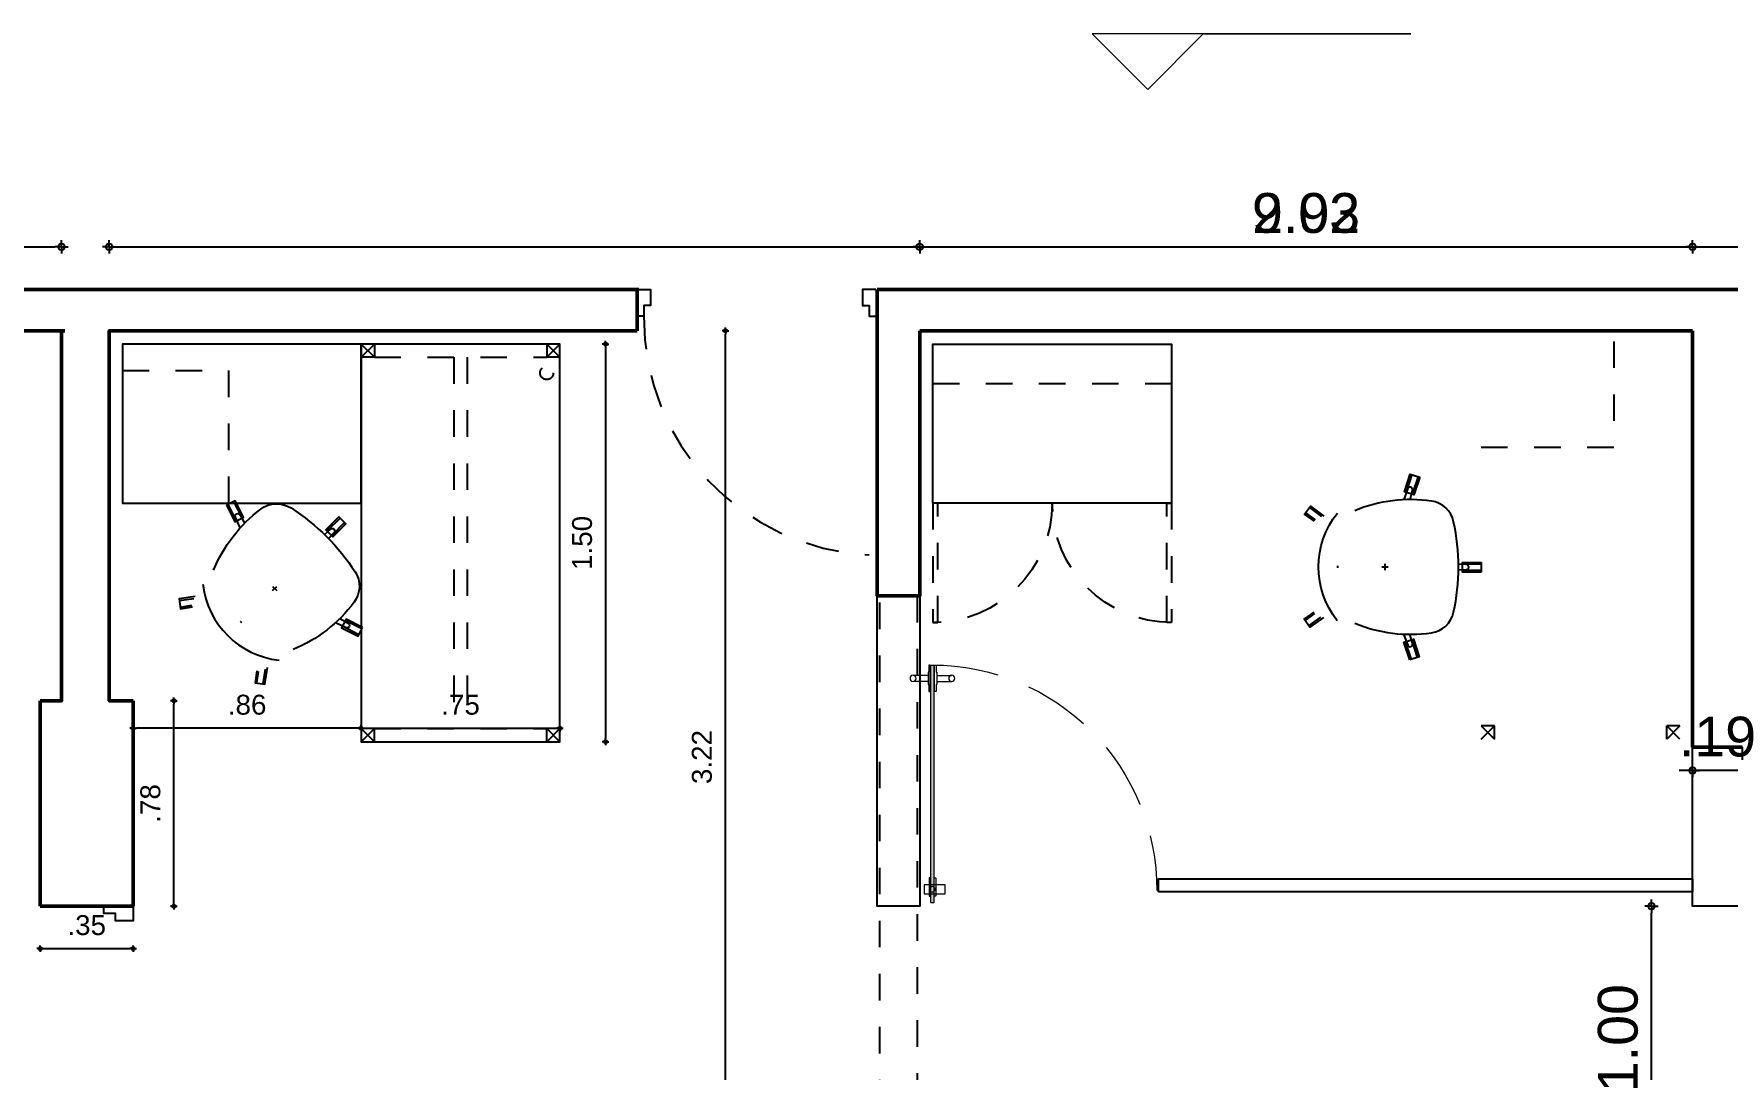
# Model space of a CAD drawing. Header units: millimetres. Extents: x -38 to 179, y -2 to 69.
# Drawn here: x 18.97 to 25.36, y 17.98 to 21.89 of the extents above; entities that cross this region are included whole.
import ezdxf

# ---------------------------------------------------------------- set-up
doc = ezdxf.new("R2010")
doc.units = ezdxf.units.MM
doc.linetypes.add('HIDDEN', pattern=[0.375, 0.25, -0.125])
doc.linetypes.add('HIDDEN2', pattern=[0.1875, 0.125, -0.0625])
doc.layers.get('0').update_dxf_attribs({"color": 255})
for name, color, linetype in [('0.05', 6, 'Continuous'), ('A_MOBILIARIO', 6, 'Continuous'), ('X_COTAS100', 6, 'Continuous'), ('X_COTAS50', 6, 'Continuous')]:
    doc.layers.add(name, color=color, linetype=linetype)
for name, color, linetype, lineweight in [('03 AMARILLO', 2, 'Continuous', 20), ('06 ROJO', 1, 'Continuous', 50), ('A_MUEBLES FIJOS', 6, 'Continuous', 5)]:
    doc.layers.add(name, color=color, linetype=linetype, lineweight=lineweight)
doc.styles.add('UNAL PLANEACION', font='arial.ttf')
doc.dimstyles.new('COTAS 100', dxfattribs={"dimscale": 100, "dimtxt": 0.0015, "dimasz": 0.00025, "dimexe": 0, "dimexo": 0.00025, "dimgap": 0.0005, "dimtad": 1, "dimzin": 4, "dimdsep": 46, "dimtxsty": 'UNAL PLANEACION', "dimblk": 'DIMBLK', "dimcen": 1, "dimse1": 1, "dimse2": 1, "dimclrd": 8, "dimclre": 8, "dimclrt": 256, "dimadec": 0, "dimazin": 1, "dimtfac": 1, "dimtix": 1, "dimtmove": 2, "dimatfit": 0, "dimldrblk": 'INDICE', "dimfxl": 1, "dimtolj": 1, "dimtzin": 0, "dimarcsym": 0})
doc.dimstyles.new('COTAS 50', dxfattribs={"dimscale": 50, "dimtxt": 0.0015, "dimasz": 0.00025, "dimexe": 0, "dimexo": 0.00025, "dimgap": 0.001, "dimtad": 1, "dimzin": 4, "dimdsep": 46, "dimtxsty": 'UNAL PLANEACION', "dimblk": 'DIMBLK', "dimcen": 1, "dimse1": 1, "dimse2": 1, "dimclrd": 8, "dimclre": 8, "dimclrt": 256, "dimadec": 0, "dimazin": 1, "dimtfac": 1, "dimtix": 1, "dimtmove": 2, "dimatfit": 0, "dimldrblk": 'INDICE', "dimfxl": 1, "dimtolj": 1, "dimtzin": 0, "dimarcsym": 0})

# ---------------------------------------------------------------- blocks, each defined once
blk = doc.blocks.new('DIMBLK')
for q in [(-1, 0), (0, 1), (1, 0), (0, -1)]:
    blk.add_line((0, 0), q)
blk.add_circle((0, 0), 0.5)
blk = doc.blocks.new('*D120')
at = {"layer": 'Defpoints', "color": 0, "transparency": 16777216}
for p in [(25.0673, 18.6025), (25.3274, 18.6025), (25.3274, 17.6075)]:
    blk.add_point(p, dxfattribs=at)
at = {"layer": 'X_COTAS100', "color": 8, "lineweight": -2, "transparency": 16777216}
blk.add_line((25.0673, 17.6325), (25.0673, 18.5775), dxfattribs=at)
at = {"layer": 'X_COTAS100', "color": 8, "lineweight": -2, "transparency": 16777216, "xscale": 0.025, "yscale": 0.025, "zscale": 0.025}
for p, rotation in [((25.0673, 18.6025), 90), ((25.0673, 17.6075), 270)]:
    blk.add_blockref('DIMBLK', p, dxfattribs=dict(at, rotation=rotation))
at = {"layer": 'X_COTAS100', "transparency": 16777216, "insert": (24.9407, 18.105), "char_height": 0.15, "attachment_point": 5, "rotation": 90, "style": 'UNAL PLANEACION'}
blk.add_mtext('\\A1;1.00', dxfattribs=at)
blk = doc.blocks.new('INDICE')
blk.add_line((-0.17, 0), (-1.17, 0))
blk.add_lwpolyline([(-0.52, 0.87), (-0.38, 0.93), (0, 0), (-0.38, -0.93), (-0.52, -0.87), (-0.17, 0)], close=True)
blk = doc.blocks.new('*D122')
at = {"layer": 'Defpoints', "color": 0, "transparency": 16777216}
for p in [(25.2219, 19.2025), (25.4094, 19.2025), (25.2219, 19.1145)]:
    blk.add_point(p, dxfattribs=at)
at = {"layer": 'X_COTAS100', "color": 8, "lineweight": -2, "transparency": 16777216}
for p, q in [((25.1969, 19.1145), (25.1719, 19.1145)), ((25.4094, 19.1145), (25.2219, 19.1145)), ((25.4344, 19.1145), (25.4594, 19.1145))]:
    blk.add_line(p, q, dxfattribs=at)
at = {"layer": 'X_COTAS100', "color": 8, "lineweight": -2, "transparency": 16777216, "xscale": 0.025, "yscale": 0.025, "zscale": 0.025}
blk.add_blockref('DIMBLK', (25.2219, 19.1145), dxfattribs=at)
at = {"layer": 'X_COTAS100', "color": 8, "lineweight": -2, "transparency": 16777216, "xscale": 0.025, "yscale": 0.025, "zscale": 0.025, "rotation": 180}
blk.add_blockref('DIMBLK', (25.4094, 19.1145), dxfattribs=at)
at = {"layer": 'X_COTAS100', "transparency": 16777216, "insert": (25.3157, 19.2411), "char_height": 0.15, "attachment_point": 5, "style": 'UNAL PLANEACION'}
blk.add_mtext('\\A1;.19', dxfattribs=at)
blk = doc.blocks.new('*D73')
at = {"layer": 'Defpoints', "color": 0, "transparency": 16777216}
for p in [(25.2219, 21.0891), (22.3069, 20.7725), (25.2219, 20.7725)]:
    blk.add_point(p, dxfattribs=at)
at = {"layer": 'X_COTAS100', "color": 8, "lineweight": -2, "transparency": 16777216}
blk.add_line((22.3319, 21.0891), (25.1969, 21.0891), dxfattribs=at)
at = {"layer": 'X_COTAS100', "color": 8, "lineweight": -2, "transparency": 16777216, "xscale": 0.025, "yscale": 0.025, "zscale": 0.025, "rotation": 180}
blk.add_blockref('DIMBLK', (22.3069, 21.0891), dxfattribs=at)
at = {"layer": 'X_COTAS100', "color": 8, "lineweight": -2, "transparency": 16777216, "xscale": 0.025, "yscale": 0.025, "zscale": 0.025}
blk.add_blockref('DIMBLK', (25.2219, 21.0891), dxfattribs=at)
at = {"layer": 'X_COTAS100', "transparency": 16777216, "insert": (23.7644, 21.2157), "char_height": 0.15, "attachment_point": 5, "style": 'UNAL PLANEACION'}
blk.add_mtext('\\A1;2.92', dxfattribs=at)
blk = doc.blocks.new('*D74')
at = {"layer": 'Defpoints', "color": 0, "transparency": 16777216}
for p in [(19.0704, 21.0891), (19.0704, 19.3775), (16.1584, 19.1036)]:
    blk.add_point(p, dxfattribs=at)
at = {"layer": 'X_COTAS100', "color": 8, "lineweight": -2, "transparency": 16777216}
blk.add_line((16.1834, 21.0891), (19.0454, 21.0891), dxfattribs=at)
at = {"layer": 'X_COTAS100', "color": 8, "lineweight": -2, "transparency": 16777216, "xscale": 0.025, "yscale": 0.025, "zscale": 0.025, "rotation": 180}
blk.add_blockref('DIMBLK', (16.1584, 21.0891), dxfattribs=at)
at = {"layer": 'X_COTAS100', "color": 8, "lineweight": -2, "transparency": 16777216, "xscale": 0.025, "yscale": 0.025, "zscale": 0.025}
blk.add_blockref('DIMBLK', (19.0704, 21.0891), dxfattribs=at)
at = {"layer": 'X_COTAS100', "transparency": 16777216, "insert": (17.6144, 21.2157), "char_height": 0.15, "attachment_point": 5, "style": 'UNAL PLANEACION'}
blk.add_mtext('\\A1;2.91', dxfattribs=at)
blk = doc.blocks.new('*D123')
at = {"layer": 'Defpoints', "color": 0, "transparency": 16777216}
for p in [(28.2774, 21.0891), (19.2504, 20.7725), (28.2774, 20.7725)]:
    blk.add_point(p, dxfattribs=at)
at = {"layer": 'X_COTAS100', "color": 8, "lineweight": -2, "transparency": 16777216}
blk.add_line((19.2754, 21.0891), (28.2524, 21.0891), dxfattribs=at)
at = {"layer": 'X_COTAS100', "color": 8, "lineweight": -2, "transparency": 16777216, "xscale": 0.025, "yscale": 0.025, "zscale": 0.025, "rotation": 180}
blk.add_blockref('DIMBLK', (19.2504, 21.0891), dxfattribs=at)
at = {"layer": 'X_COTAS100', "color": 8, "lineweight": -2, "transparency": 16777216, "xscale": 0.025, "yscale": 0.025, "zscale": 0.025}
blk.add_blockref('DIMBLK', (28.2774, 21.0891), dxfattribs=at)
at = {"layer": 'X_COTAS100', "transparency": 16777216, "insert": (23.7639, 21.2157), "char_height": 0.15, "attachment_point": 5, "style": 'UNAL PLANEACION'}
blk.add_mtext('\\A1;9.03', dxfattribs=at)
blk = doc.blocks.new('*D124')
at = {"layer": 'Defpoints', "color": 0, "transparency": 16777216}
for p in [(19.3404, 19.3775), (19.4941, 19.3775), (19.3404, 18.6025)]:
    blk.add_point(p, dxfattribs=at)
at = {"layer": 'X_COTAS50', "color": 8, "lineweight": -2, "transparency": 16777216}
blk.add_line((19.4941, 18.615), (19.4941, 19.365), dxfattribs=at)
at = {"layer": 'X_COTAS50', "color": 8, "lineweight": -2, "transparency": 16777216, "xscale": 0.0125, "yscale": 0.0125, "zscale": 0.0125}
for p, rotation in [((19.4941, 19.3775), 90), ((19.4941, 18.6025), 270)]:
    blk.add_blockref('DIMBLK', p, dxfattribs=dict(at, rotation=rotation))
at = {"layer": 'X_COTAS50', "transparency": 16777216, "insert": (19.4058, 18.99), "char_height": 0.075, "attachment_point": 5, "rotation": 90, "style": 'UNAL PLANEACION'}
blk.add_mtext('\\A1;.78', dxfattribs=at)
blk = doc.blocks.new('*D125')
at = {"layer": 'Defpoints', "color": 0, "transparency": 16777216}
for p in [(18.9904, 18.6025), (19.3404, 18.4424), (19.3404, 18.4424)]:
    blk.add_point(p, dxfattribs=at)
at = {"layer": 'X_COTAS50', "color": 8, "lineweight": -2, "transparency": 16777216}
blk.add_line((19.0029, 18.4424), (19.3279, 18.4424), dxfattribs=at)
at = {"layer": 'X_COTAS50', "color": 8, "lineweight": -2, "transparency": 16777216, "xscale": 0.0125, "yscale": 0.0125, "zscale": 0.0125, "rotation": 180}
blk.add_blockref('DIMBLK', (18.9904, 18.4424), dxfattribs=at)
at = {"layer": 'X_COTAS50', "color": 8, "lineweight": -2, "transparency": 16777216, "xscale": 0.0125, "yscale": 0.0125, "zscale": 0.0125}
blk.add_blockref('DIMBLK', (19.3404, 18.4424), dxfattribs=at)
at = {"layer": 'X_COTAS50', "transparency": 16777216, "insert": (19.1654, 18.5307), "char_height": 0.075, "attachment_point": 5, "style": 'UNAL PLANEACION'}
blk.add_mtext('\\A1;.35', dxfattribs=at)
blk = doc.blocks.new('MB-SO-PM')
at = {"layer": 'A_MOBILIARIO', "color": 252, "ltscale": 0.1}
for points in [[(-0.1721, 0.2665), (-0.199, 0.3035), (-0.229, 0.2816), (-0.1916, 0.2302)], [(-0.2238, 0.2854), (-0.1902, 0.2392)], [(-0.2042, 0.2997), (-0.1782, 0.2639)], [(0.1905, 0.2326), (0.2271, 0.283), (0.1971, 0.3049), (0.1699, 0.2674)], [(0.2023, 0.3011), (0.176, 0.2649)], [(0.2219, 0.2868), (0.1892, 0.2417)], [(-0.3481, -0.1016), (-0.2815, -0.0799)], [(-0.3406, -0.1247), (-0.274, -0.103)], [(0.3414, -0.1224), (0.2748, -0.1008)], [(0.3488, -0.0994), (0.2822, -0.0778)], [(-0.0109, -0.3625), (-0.011, -0.2925)], [(0.0133, -0.3625), (0.0133, -0.2925)]]:
    blk.add_lwpolyline(points, dxfattribs=at)
at = {"layer": 'A_MOBILIARIO'}
for points in [[(-0.0041, 0.1789, -0.001549), (0.0035, 0.1789, -0.001549)], [(0.2116, 0.1144, -0.134915), (0.2486, -0.1748, -0.313815), (0.1708, -0.2585, -0.106624), (-0.1704, -0.2589, -0.313815), (-0.2484, -0.1754, -0.134915), (-0.2121, 0.1139)]]:
    blk.add_lwpolyline(points, format="xyb", dxfattribs=at)
for points in [[(0.0115, 0), (-0.0115, 0)], [(0, 0.0115), (0, -0.0115)]]:
    blk.add_lwpolyline(points, dxfattribs=at)
at = {"layer": 'A_MOBILIARIO', "color": 252, "ltscale": 0.1}
for points in [[(-0.3386, -0.1308), (-0.272, -0.1091), (-0.2835, -0.0738), (-0.3501, -0.0955)], [(0.3508, -0.0932), (0.2842, -0.0716), (0.2728, -0.1069), (0.3394, -0.1285)], [(0.0198, -0.3625), (0.0197, -0.2925), (-0.0174, -0.2925), (-0.0174, -0.3625)]]:
    blk.add_lwpolyline(points, close=True, dxfattribs=at)
for points in [[(-0.254, -0.0943), (-0.289, -0.1039, -1.057066), (-0.293, -0.0853), (-0.2534, -0.0704)], [(0.2534, -0.0702), (0.2949, -0.0858, -1.057066), (0.2872, -0.1032), (0.254, -0.0941)], [(0.0109, -0.2768), (0.0096, -0.3069, -1.057066), (-0.0095, -0.305), (-0.0107, -0.2768)]]:
    blk.add_lwpolyline(points, format="xyb", dxfattribs=at)
blk.add_arc((0, -0.0762), 0.3267, 51.68308, 128.4484, dxfattribs=at)
blk = doc.blocks.new('MB-ETL-150x165')
at = {"layer": 'A_MOBILIARIO'}
for points in [[(0.75, 0), (0.75, 1.5), (0, 1.5), (0, 0)], [(0.75, 0), (1.65, 0), (1.65, 0.6), (0.75, 0.6)]]:
    blk.add_lwpolyline(points, close=True, dxfattribs=at)
at = {"layer": 'A_MOBILIARIO', "color": 252, "linetype": 'HIDDEN2', "ltscale": 0.1}
for points in [[(0, 1.5), (0.05, 1.45)], [(0, 1.45), (0.05, 1.5)], [(0.05, 1.5), (0.05, 1.45)], [(0.7, 1.5), (0.7, 1.45)], [(0.75, 1.5), (0.7, 1.45)], [(0.75, 1.45), (0.7, 1.5)], [(0, 1.45), (0.05, 1.45)], [(0.7, 1.45), (0.75, 1.45)], [(0, 0.05), (0.05, 0.05)], [(0, 0), (0.05, 0.05)], [(0, 0.05), (0.05, 0)], [(0.05, 0), (0.05, 0.05)], [(0.7, 0), (0.7, 0.05)], [(0.75, 0), (0.7, 0.05)], [(0.75, 0.05), (0.7, 0)], [(0.7, 0.05), (0.75, 0.05)]]:
    blk.add_lwpolyline(points, dxfattribs=at)
at = {"layer": 'A_MOBILIARIO', "color": 252, "linetype": 'HIDDEN2', "ltscale": 0.25}
for points in [[(0.7, 1.45), (0.05, 1.45)], [(0.35, 0.05), (0.35, 1.45)], [(0.4, 0.05), (0.4, 1.45)], [(1.65, 0.1), (1.25, 0.1), (1.25, 0.6)], [(0.7, 0.05), (0.05, 0.05)]]:
    blk.add_lwpolyline(points, dxfattribs=at)
at = {"layer": 'A_MOBILIARIO', "color": 252, "linetype": 'HIDDEN', "ltscale": 0.25}
blk.add_circle((0.05, 0.1091), 0.025, dxfattribs=at)
blk = doc.blocks.new('*D91')
at = {"layer": 'Defpoints', "color": 0, "transparency": 16777216}
for p in [(20.2004, 19.4833), (20.9504, 19.4833), (20.9504, 19.2736)]:
    blk.add_point(p, dxfattribs=at)
at = {"layer": 'X_COTAS50', "color": 8, "lineweight": -2, "transparency": 16777216}
blk.add_line((20.2129, 19.2736), (20.9379, 19.2736), dxfattribs=at)
at = {"layer": 'X_COTAS50', "color": 8, "lineweight": -2, "transparency": 16777216, "xscale": 0.0125, "yscale": 0.0125, "zscale": 0.0125, "rotation": 180}
blk.add_blockref('DIMBLK', (20.2004, 19.2736), dxfattribs=at)
at = {"layer": 'X_COTAS50', "color": 8, "lineweight": -2, "transparency": 16777216, "xscale": 0.0125, "yscale": 0.0125, "zscale": 0.0125}
blk.add_blockref('DIMBLK', (20.9504, 19.2736), dxfattribs=at)
at = {"layer": 'X_COTAS50', "transparency": 16777216, "insert": (20.5754, 19.3617), "char_height": 0.075, "attachment_point": 5, "style": 'UNAL PLANEACION'}
blk.add_mtext('\\A1;.75', dxfattribs=at)
blk = doc.blocks.new('*D92')
at = {"layer": 'Defpoints', "color": 0, "transparency": 16777216}
for p in [(20.9504, 20.7225), (20.9504, 19.2225), (21.1223, 19.2225)]:
    blk.add_point(p, dxfattribs=at)
at = {"layer": 'X_COTAS50', "color": 8, "lineweight": -2, "transparency": 16777216}
blk.add_line((21.1223, 20.71), (21.1223, 19.235), dxfattribs=at)
at = {"layer": 'X_COTAS50', "color": 8, "lineweight": -2, "transparency": 16777216, "xscale": 0.0125, "yscale": 0.0125, "zscale": 0.0125}
for p, rotation in [((21.1223, 20.7225), 90), ((21.1223, 19.2225), 270)]:
    blk.add_blockref('DIMBLK', p, dxfattribs=dict(at, rotation=rotation))
at = {"layer": 'X_COTAS50', "transparency": 16777216, "insert": (21.034, 19.9725), "char_height": 0.075, "attachment_point": 5, "rotation": 90, "style": 'UNAL PLANEACION'}
blk.add_mtext('\\A1;1.50', dxfattribs=at)
blk = doc.blocks.new('*D93')
at = {"layer": 'Defpoints', "color": 0, "transparency": 16777216}
for p in [(19.3404, 19.4833), (20.2004, 19.4833), (19.3404, 19.2736)]:
    blk.add_point(p, dxfattribs=at)
at = {"layer": 'X_COTAS50', "color": 8, "lineweight": -2, "transparency": 16777216}
blk.add_line((20.1879, 19.2736), (19.3529, 19.2736), dxfattribs=at)
at = {"layer": 'X_COTAS50', "color": 8, "lineweight": -2, "transparency": 16777216, "xscale": 0.0125, "yscale": 0.0125, "zscale": 0.0125, "rotation": 180}
blk.add_blockref('DIMBLK', (19.3404, 19.2736), dxfattribs=at)
at = {"layer": 'X_COTAS50', "color": 8, "lineweight": -2, "transparency": 16777216, "xscale": 0.0125, "yscale": 0.0125, "zscale": 0.0125}
blk.add_blockref('DIMBLK', (20.2004, 19.2736), dxfattribs=at)
at = {"layer": 'X_COTAS50', "transparency": 16777216, "insert": (19.7704, 19.3619), "char_height": 0.075, "attachment_point": 5, "style": 'UNAL PLANEACION'}
blk.add_mtext('\\A1;.86', dxfattribs=at)
blk = doc.blocks.new('*D104')
at = {"layer": 'Defpoints', "color": 0, "transparency": 16777216}
for p in [(21.2575, 20.7725), (21.5743, 20.7725), (21.2074, 17.5575)]:
    blk.add_point(p, dxfattribs=at)
at = {"layer": 'X_COTAS50', "color": 8, "lineweight": -2, "transparency": 16777216}
blk.add_line((21.5743, 17.57), (21.5743, 20.76), dxfattribs=at)
at = {"layer": 'X_COTAS50', "color": 8, "lineweight": -2, "transparency": 16777216, "xscale": 0.0125, "yscale": 0.0125, "zscale": 0.0125}
for p, rotation in [((21.5743, 20.7725), 90), ((21.5743, 17.5575), 270)]:
    blk.add_blockref('DIMBLK', p, dxfattribs=dict(at, rotation=rotation))
at = {"layer": 'X_COTAS50', "transparency": 16777216, "insert": (21.4859, 19.165), "char_height": 0.075, "attachment_point": 5, "rotation": 90, "style": 'UNAL PLANEACION'}
blk.add_mtext('\\A1;3.22', dxfattribs=at)
blk = doc.blocks.new('PUERTA VIDRIO ABI')
at = {"true_color": 0xc7c8ca, "transparency": 33554687}
h = blk.add_hatch(color=9, dxfattribs=at)
h.dxf.hatch_style = 1
h.paths.add_polyline_path([(98280.3117, 103097.7468), (98280.3117, 103096.8526), (98280.3128, 103096.8515), (98280.3219, 103096.8515), (98280.3231, 103096.8526), (98280.3231, 103097.7468), (98280.3219, 103097.7479), (98280.3128, 103097.7479)])
at = {"color": 136, "linetype": 'ByBlock'}
for p, q in [((98280.3048, 103097.7223), (98280.3054, 103097.7229)), ((98280.3048, 103097.7223), (98280.3054, 103097.7229)), ((98280.3048, 103097.655), (98280.3048, 103097.7223)), ((98280.3048, 103097.6551), (98280.3048, 103097.7223)), ((98280.3054, 103097.7229), (98280.3105, 103097.7229)), ((98280.3054, 103097.7229), (98280.3105, 103097.7229)), ((98280.3105, 103097.7229), (98280.3105, 103097.6545)), ((98280.3105, 103097.7229), (98280.3105, 103097.6545)), ((98280.3117, 103097.7206), (98280.3105, 103097.7206)), ((98280.3242, 103097.7206), (98280.3231, 103097.7206)), ((98280.3231, 103097.7206), (98280.3242, 103097.7206)), ((98280.3293, 103097.7229), (98280.3242, 103097.7229)), ((98280.3242, 103097.7229), (98280.3242, 103097.6545)), ((98280.3293, 103097.7229), (98280.3242, 103097.7229)), ((98280.3242, 103097.7229), (98280.3242, 103097.6545)), ((98280.3299, 103097.7223), (98280.3293, 103097.7229)), ((98280.3299, 103097.7223), (98280.3293, 103097.7229)), ((98280.3299, 103097.655), (98280.3299, 103097.7223)), ((98280.3299, 103097.6551), (98280.3299, 103097.7223)), ((98280.3054, 103097.6545), (98280.3048, 103097.6551)), ((98280.3054, 103097.6545), (98280.3048, 103097.655)), ((98280.3105, 103097.6545), (98280.3054, 103097.6545)), ((98280.3105, 103097.6545), (98280.3054, 103097.6545)), ((98280.3117, 103097.6568), (98280.3105, 103097.6568)), ((98280.3242, 103097.6568), (98280.3231, 103097.6568)), ((98280.3231, 103097.6568), (98280.3242, 103097.6568)), ((98280.3242, 103097.6545), (98280.3293, 103097.6545)), ((98280.3242, 103097.6545), (98280.3293, 103097.6545)), ((98280.3293, 103097.6545), (98280.3299, 103097.6551)), ((98280.3293, 103097.6545), (98280.3299, 103097.655))]:
    blk.add_line(p, q, dxfattribs=at)
at = {"color": 0, "linetype": 'ByBlock'}
for points in [[(98280.3117, 103097.7468), (98280.3117, 103096.8526), (98280.3128, 103096.8515), (98280.3219, 103096.8515), (98280.3231, 103096.8526), (98280.3231, 103097.7468), (98280.3219, 103097.7479), (98280.3128, 103097.7479)], [(98280.3094, 103096.8516), (98280.3032, 103096.8516), (98280.3032, 103096.8788), (98280.301, 103096.8788), (98280.301, 103096.9244), (98280.3032, 103096.9244), (98280.3032, 103096.9516), (98280.3094, 103096.9516), (98280.3094, 103096.8674)], [(98280.3253, 103096.8516), (98280.3315, 103096.8516), (98280.3315, 103096.8788), (98280.3337, 103096.8788), (98280.3337, 103096.9244), (98280.3315, 103096.9244), (98280.3315, 103096.9516), (98280.3253, 103096.9516), (98280.3253, 103096.8674)]]:
    blk.add_lwpolyline(points, close=True, dxfattribs=at)
at = {"color": 136, "linetype": 'ByBlock'}
blk.add_lwpolyline([(98280.2867, 103097.6797), (98280.2867, 103097.7148), (98280.3651, 103097.7148), (98280.3651, 103097.6797)], close=True, dxfattribs=at)
at = {"color": 0, "linetype": 'ByBlock'}
for points in [[(98280.301, 103096.9131), (98280.2454, 103096.9131)], [(98280.301, 103096.8903), (98280.246, 103096.8903)], [(98280.3337, 103096.9131), (98280.3893, 103096.9131)], [(98280.3337, 103096.8903), (98280.3887, 103096.8903)]]:
    blk.add_lwpolyline(points, dxfattribs=at)
at = {"color": 136, "linetype": 'ByBlock'}
blk.add_circle((98280.3174, 103097.6972), 0.01, dxfattribs=at)
at = {"color": 0, "linetype": 'ByBlock'}
for centre in [(98280.2443, 103096.9016), (98280.3904, 103096.9016)]:
    blk.add_circle(centre, 0.0115, dxfattribs=at)
at = {"color": 8, "linetype": 'HIDDEN'}
blk.add_arc((98280.3174, 103097.6972), 0.8457, 270, 0.30972, dxfattribs=at)
blk = doc.blocks.new('MB-ET-150x75')
at = {"layer": 'A_MOBILIARIO', "color": 9, "linetype": 'HIDDEN2', "ltscale": 0.1, "true_color": 0xc7c8ca}
for points in [[(1.45, 0.75), (1.45, 0.7)], [(1.5, 0.75), (1.45, 0.7)], [(1.45, 0.75), (1.5, 0.7)], [(1.5, 0.7), (1.45, 0.7)], [(1.45, 0.05), (1.45, 0)], [(1.5, 0.05), (1.45, 0.05)], [(1.5, 0), (1.45, 0.05)], [(1.45, 0), (1.5, 0.05)]]:
    blk.add_lwpolyline(points, dxfattribs=at)
at = {"layer": 'A_MOBILIARIO', "color": 252, "linetype": 'HIDDEN2', "ltscale": 0.25}
blk.add_lwpolyline([(0, 0.5), (0.4, 0.5), (0.4, 0)], dxfattribs=at)
blk = doc.blocks.new('*U12')
at = {"layer": 'A_MOBILIARIO'}
blk.add_lwpolyline([(0, 0), (0.9, 0), (0.9, 0.6), (0, 0.6)], close=True, dxfattribs=at)
at = {"layer": 'A_MOBILIARIO', "linetype": 'HIDDEN', "ltscale": 0.1}
blk.add_lwpolyline([(0, 0.45), (0.9, 0.45)], dxfattribs=at)
at = {"layer": 'A_MOBILIARIO', "color": 252, "linetype": 'HIDDEN', "ltscale": 0.1}
for points in [[(0, 0), (0, -0.45), (0.018, -0.45), (0.018, 0)], [(0.9, 0), (0.9, -0.45), (0.882, -0.45), (0.882, 0)]]:
    blk.add_lwpolyline(points, close=True, dxfattribs=at)
at = {"layer": 'A_MOBILIARIO', "color": 252, "linetype": 'HIDDEN2'}
for centre, start, end in [((0, 0), 270, 0), ((0.9, 0), 180, 270)]:
    blk.add_arc(centre, 0.45, start, end, dxfattribs=at)
blk = doc.blocks.new('mampf')
at = {"layer": '0.05', "color": 150, "elevation": -0.01}
blk.add_lwpolyline([(-1.5989, -0.02), (-1.5989, 0.03), (0.4157, 0.03), (0.4157, -0.02)], close=True, dxfattribs=at)

msp = doc.modelspace()

# ---------------------------------------------------------------- linework, layer by layer
for points in [[(21.2418, 20.9275), (21.2918, 20.9275), (21.2918, 20.8675), (21.2668, 20.8675), (21.2668, 20.8275), (21.2418, 20.8275)], [(22.1418, 20.9275), (22.0918, 20.9275), (22.0918, 20.8675), (22.1168, 20.8675), (22.1168, 20.8275), (22.1418, 20.8275)], [(19.3404, 18.6025), (19.3404, 18.5472), (19.2741, 18.5472), (19.2741, 18.5748), (19.2298, 18.5748), (19.2298, 18.6025)]]:
    msp.add_lwpolyline(points)
at = {"color": 252, "linetype": 'HIDDEN2', "ltscale": 0.5}
msp.add_lwpolyline([(22.1568, 19.7725), (22.2969, 19.7725), (22.2969, 14.6475), (22.1568, 14.6475)], close=True, dxfattribs=at)
at = {"color": 252, "linetype": 'HIDDEN', "ltscale": 0.5}
for centre, radius, start, end in [((22.1607, 20.8203, 1.6), 0.8939, 179.54198, 267.18486), ((19.2219, 18.6234), 0.9883, 182.81514, 270.45802)]:
    msp.add_arc(centre, radius, start, end, dxfattribs=at)
at = {"layer": '03 AMARILLO'}
msp.add_lwpolyline([(24.1588, 21.892), (22.9574, 21.892), (23.1668, 21.6827), (23.3762, 21.892)], close=True, dxfattribs=at)
at = {"layer": '06 ROJO'}
for p, q in [((14.0224, 20.9275), (21.2474, 20.9275)), ((21.2418, 20.7725), (21.2418, 20.9275)), ((22.1468, 20.9275), (27.3724, 20.9275)), ((22.1468, 20.8275), (22.1468, 20.9275)), ((16.1584, 20.7725), (19.0824, 20.7725)), ((19.2524, 20.7725), (21.2418, 20.7725)), ((22.3069, 20.7725), (25.2219, 20.7725)), ((25.2219, 19.2025), (25.2219, 20.7725)), ((18.9904, 18.6025), (18.9904, 19.3775)), ((19.3404, 18.6025), (19.3404, 19.3775)), ((19.3404, 19.2025), (19.3404, 19.3775)), ((25.2219, 19.2025), (25.4094, 19.2025)), ((18.9904, 18.6025), (19.3404, 18.6025))]:
    msp.add_line(p, q, dxfattribs=at)
for points in [[(18.9011, 20.7725), (19.0704, 20.7725), (19.0704, 19.3775), (18.9904, 19.3775)], [(19.3404, 20.7725), (19.2504, 20.7725), (19.2504, 19.3775), (19.3404, 19.3775)], [(22.3069, 20.7725), (22.3069, 19.7725), (22.1468, 19.7725), (22.1468, 20.8275)]]:
    msp.add_lwpolyline(points, dxfattribs=at)
at = {"layer": 'X_COTAS50'}
for points in [[(22.1468, 19.7725), (22.3069, 19.7725), (22.3069, 18.6025), (22.1468, 18.6025)], [(25.2219, 19.2025), (25.4094, 19.2025), (25.4094, 18.6025), (25.2219, 18.6025)]]:
    msp.add_lwpolyline(points, close=True, dxfattribs=at)

# ---------------------------------------------------------------- block references
msp.add_blockref('mampf', (24.8062, 18.6761, 0.01))
at = {"layer": 'A_MOBILIARIO'}
for name, p, rotation in [('MB-ETL-150x165', (20.9504, 20.7225), 180), ('MB-ET-150x75', (24.4244, 20.7325), 270), ('MB-SO-PM', (19.8742, 19.8006), 135)]:
    msp.add_blockref(name, p, dxfattribs=dict(at, rotation=rotation))
at = {"layer": 'A_MOBILIARIO', "xscale": -1}
msp.add_blockref('*U12', (23.2569, 20.1225), dxfattribs=at)
at = {"layer": 'A_MOBILIARIO', "xscale": -1, "rotation": 90}
msp.add_blockref('MB-SO-PM', (24.0619, 19.8818), dxfattribs=at)
at = {"layer": 'A_MUEBLES FIJOS', "xscale": -1, "rotation": 180}
msp.add_blockref('PUERTA VIDRIO ABI', (-98257.9623, 103116.3634), dxfattribs=at)

# ---------------------------------------------------------------- dimensions: what is measured, and where the dimension line sits
at = {"layer": 'X_COTAS100'}
for base, p1, p2, picture, middle in [((19.0704, 21.0891), (16.1584, 19.1036), (19.0704, 19.3775), '*D74', (17.6144, 21.2157)), ((28.2774, 21.0891), (19.2504, 20.7725), (28.2774, 20.7725), '*D123', (23.7639, 21.2157)), ((25.2219049392, 21.0890971594), (22.3069049392, 20.7724571796), (25.2219049392, 20.7724571796), '*D73', (23.7644049392, 21.2156831075)), ((25.2219, 19.1145), (25.4094, 19.2025), (25.2219, 19.2025), '*D122', (25.3157, 19.2411))]:
    dim = msp.add_linear_dim(base=base, p1=p1, p2=p2, dimstyle='COTAS 100', dxfattribs=at)
    dim.commit()
    dim.dimension.update_dxf_attribs({"geometry": picture, "text_midpoint": middle})
dim = msp.add_linear_dim(base=(25.0672517317, 18.6024571796), p1=(25.3274049392, 17.6074571796), p2=(25.3274049392, 18.6024571796), angle=90, dimstyle='COTAS 100', dxfattribs=at)
dim.commit()
dim.dimension.update_dxf_attribs({"geometry": '*D120', "text_midpoint": (24.9406657835, 18.1049571796)})
at = {"layer": 'X_COTAS50'}
for base, p1, p2, picture, middle in [((21.5742616929, 20.7724571796), (21.2074049393, 17.5574571796), (21.2574714129, 20.7724571796), '*D104', (21.485943139, 19.1649571796)), ((21.1223, 19.2225), (20.9504, 20.7225), (20.9504, 19.2225), '*D92', (21.034, 19.9725)), ((19.4941283233, 19.3774571795), (19.3404049393, 18.6024571796), (19.3404049393, 19.3774571795), '*D124', (19.4058353493, 18.9899571796))]:
    dim = msp.add_linear_dim(base=base, p1=p1, p2=p2, angle=90, dimstyle='COTAS 50', dxfattribs=at)
    dim.commit()
    dim.dimension.update_dxf_attribs({"geometry": picture, "text_midpoint": middle})
for base, p1, p2, picture, middle in [((19.3404, 19.2736), (20.2004, 19.4833), (19.3404, 19.4833), '*D93', (19.7704, 19.3619)), ((20.9504, 19.2736), (20.2004, 19.4833), (20.9504, 19.4833), '*D91', (20.5754, 19.3617)), ((19.3404, 18.4424), (18.9904, 18.6025), (19.3404, 18.4424), '*D125', (19.1654, 18.5307))]:
    dim = msp.add_linear_dim(base=base, p1=p1, p2=p2, dimstyle='COTAS 50', dxfattribs=at)
    dim.commit()
    dim.dimension.update_dxf_attribs({"geometry": picture, "text_midpoint": middle})

doc.saveas('drawing.dxf')
